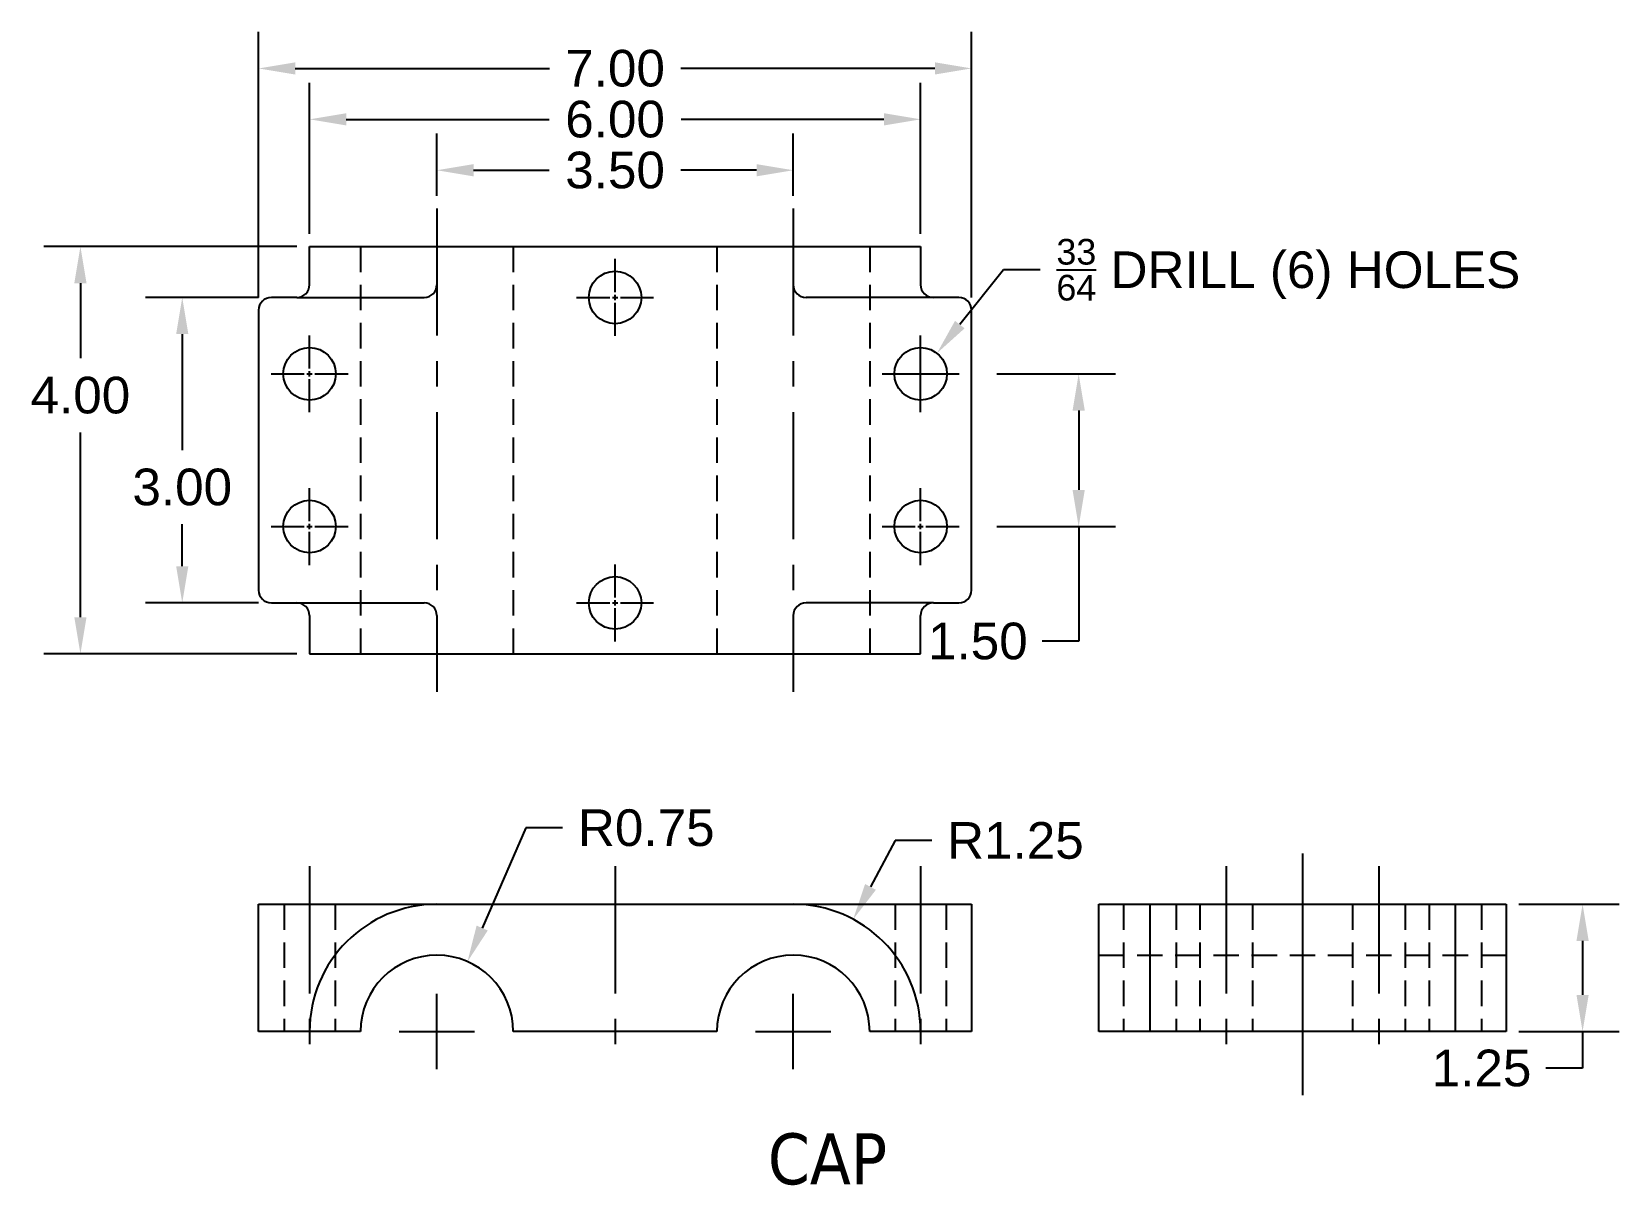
# Model space of a CAD drawing. Header units: inches. Extents: x 7.2 to 45.6, y 1.6 to 33.8.
# Drawn here: x 12.27 to 27.86, y 22.49 to 33.82 of the extents above; entities that cross this region are included whole.
import ezdxf

# ---------------------------------------------------------------- set-up
doc = ezdxf.new("R2010")
doc.units = ezdxf.units.IN
doc.header["$MEASUREMENT"] = 0
for name, pattern in [('CENTER', [2, 1.25, -0.25, 0.25, -0.25]), ('CENTER2', [1.125, 0.75, -0.125, 0.125, -0.125]), ('HIDDEN', [0.375, 0.25, -0.125])]:
    doc.linetypes.add(name, pattern=pattern)
doc.layers.get('Defpoints').update_dxf_attribs({"color": 254})
for name, color, linetype in [('center', 4, 'CENTER'), ('dimensions', 3, 'Continuous'), ('hatch', 1, 'Continuous'), ('hidden', 2, 'HIDDEN')]:
    doc.layers.add(name, color=color, linetype=linetype)
doc.styles.get("Standard").update_dxf_attribs({"font": 'arial.ttf'})
doc.styles.add('TAHOMA.25', font='tahoma.ttf', dxfattribs={"height": 0.25})
doc.dimstyles.get("Standard").update_dxf_attribs({"dimscale": 2, "dimtxt": 0.18, "dimasz": 0.18, "dimexe": 0.18, "dimexo": 0.0625, "dimgap": 0.09, "dimtad": 0, "dimtih": 1, "dimtoh": 1, "dimdec": 4, "dimzin": 0, "dimdsep": 46, "dimtxsty": 'Standard', "dimcen": 0.09, "dimadec": 0, "dimazin": 0, "dimtfac": 1, "dimtdec": 4, "dimtofl": 0, "dimtmove": 0, "dimatfit": 3, "dimfxl": 1, "dimtolj": 1, "dimtzin": 0, "dimarcsym": 0})

# ---------------------------------------------------------------- blocks, each defined once
blk = doc.blocks.new('*U1')
at = {"layer": 'center', "color": 0, "linetype": 'CENTER2', "transparency": 16777216}
for p, q in [((0, 0.052), (0, 0.378)), ((-0.378, 0), (-0.052, 0)), ((0.052, 0), (0.378, 0)), ((0, -0.378), (0, -0.052))]:
    blk.add_line(p, q, dxfattribs=at)
at = {"layer": 'center', "color": 0, "linetype": 'Continuous', "transparency": 16777216}
for p, q in [((-0.026, 0), (0.026, 0)), ((0, -0.026), (0, 0.026))]:
    blk.add_line(p, q, dxfattribs=at)
blk = doc.blocks.new('*U2')
at = {"layer": 'center', "color": 0, "linetype": 'CENTER2', "transparency": 16777216}
for p, q in [((0, 0.052), (0, 0.378)), ((-0.378, 0), (-0.052, 0)), ((0.052, 0), (0.378, 0)), ((0, -0.378), (0, -0.052))]:
    blk.add_line(p, q, dxfattribs=at)
at = {"layer": 'center', "color": 0, "linetype": 'Continuous', "transparency": 16777216}
for p, q in [((-0.026, 0), (0.026, 0)), ((0, -0.026), (0, 0.026))]:
    blk.add_line(p, q, dxfattribs=at)
blk = doc.blocks.new('*U3')
at = {"layer": 'center', "color": 0, "linetype": 'CENTER2', "transparency": 16777216}
for p, q in [((0, 0.052), (0, 0.378)), ((-0.378, 0), (-0.052, 0)), ((0.052, 0), (0.378, 0)), ((0, -0.378), (0, -0.052))]:
    blk.add_line(p, q, dxfattribs=at)
at = {"layer": 'center', "color": 0, "linetype": 'Continuous', "transparency": 16777216}
for p, q in [((-0.026, 0), (0.026, 0)), ((0, -0.026), (0, 0.026))]:
    blk.add_line(p, q, dxfattribs=at)
blk = doc.blocks.new('*U4')
at = {"layer": 'center', "color": 0, "linetype": 'CENTER2', "transparency": 16777216}
for p, q in [((0, 0.052), (0, 0.378)), ((-0.378, 0), (-0.052, 0)), ((0.052, 0), (0.378, 0)), ((0, -0.378), (0, -0.052))]:
    blk.add_line(p, q, dxfattribs=at)
at = {"layer": 'center', "color": 0, "linetype": 'Continuous', "transparency": 16777216}
for p, q in [((-0.026, 0), (0.026, 0)), ((0, -0.026), (0, 0.026))]:
    blk.add_line(p, q, dxfattribs=at)
blk = doc.blocks.new('*U5')
at = {"layer": 'center', "color": 0, "linetype": 'CENTER2', "transparency": 16777216}
for p, q in [((0, 0.052), (0, 0.378)), ((-0.378, 0), (-0.052, 0)), ((0.052, 0), (0.378, 0)), ((0, -0.378), (0, -0.052))]:
    blk.add_line(p, q, dxfattribs=at)
at = {"layer": 'center', "color": 0, "linetype": 'Continuous', "transparency": 16777216}
for p, q in [((-0.026, 0), (0.026, 0)), ((0, -0.026), (0, 0.026))]:
    blk.add_line(p, q, dxfattribs=at)
blk = doc.blocks.new('*U6')
at = {"layer": 'center', "color": 0, "linetype": 'CENTER2', "transparency": 16777216}
for p, q in [((0, 0.052), (0, 0.378)), ((-0.378, 0), (-0.052, 0)), ((0.052, 0), (0.378, 0)), ((0, -0.378), (0, -0.052))]:
    blk.add_line(p, q, dxfattribs=at)
at = {"layer": 'center', "color": 0, "linetype": 'Continuous', "transparency": 16777216}
for p, q in [((-0.026, 0), (0.026, 0)), ((0, -0.026), (0, 0.026))]:
    blk.add_line(p, q, dxfattribs=at)
blk = doc.blocks.new('*D7')
at = {"layer": 'Defpoints', "color": 0, "transparency": 16777216}
for p in [(19.75, 32.46), (16.25, 32.085), (19.75, 32.085)]:
    blk.add_point(p, dxfattribs=at)
at = {"layer": 'dimensions', "color": 0, "lineweight": -2, "transparency": 16777216}
for p, q in [((16.25, 32.21), (16.25, 32.82)), ((19.75, 32.21), (19.75, 32.82)), ((16.61, 32.46), (17.353, 32.46)), ((19.39, 32.46), (18.647, 32.46))]:
    blk.add_line(p, q, dxfattribs=at)
at = {"layer": 'dimensions', "color": 0, "transparency": 16777216}
for points in [[(16.61, 32.52), (16.61, 32.4), (16.25, 32.46)], [(19.39, 32.52), (19.39, 32.4), (19.75, 32.46)]]:
    blk.add_solid(points, dxfattribs=at)
at = {"layer": 'dimensions', "color": 0, "transparency": 16777216, "insert": (18, 32.46), "char_height": 0.36, "attachment_point": 5}
blk.add_mtext('\\A1;3.50', dxfattribs=at)
blk = doc.blocks.new('*D8')
at = {"layer": 'Defpoints', "color": 0, "transparency": 16777216}
for p in [(21, 32.96), (15, 31.71), (21, 31.71)]:
    blk.add_point(p, dxfattribs=at)
at = {"layer": 'dimensions', "color": 0, "lineweight": -2, "transparency": 16777216}
for p, q in [((15, 31.835), (15, 33.32)), ((21, 31.835), (21, 33.32)), ((15.36, 32.96), (17.352, 32.96)), ((20.64, 32.96), (18.648, 32.96))]:
    blk.add_line(p, q, dxfattribs=at)
at = {"layer": 'dimensions', "color": 0, "transparency": 16777216}
for points in [[(15.36, 33.02), (15.36, 32.9), (15, 32.96)], [(20.64, 33.02), (20.64, 32.9), (21, 32.96)]]:
    blk.add_solid(points, dxfattribs=at)
at = {"layer": 'dimensions', "color": 0, "transparency": 16777216, "insert": (18, 32.96), "char_height": 0.36, "attachment_point": 5}
blk.add_mtext('\\A1;6.00', dxfattribs=at)
blk = doc.blocks.new('*D9')
at = {"layer": 'Defpoints', "color": 0, "transparency": 16777216}
for p in [(21.5, 33.46), (14.5, 31.085), (21.5, 31.085)]:
    blk.add_point(p, dxfattribs=at)
at = {"layer": 'dimensions', "color": 0, "lineweight": -2, "transparency": 16777216}
for p, q in [((14.5, 31.21), (14.5, 33.82)), ((21.5, 31.21), (21.5, 33.82)), ((14.86, 33.46), (17.355, 33.46)), ((21.14, 33.46), (18.645, 33.46))]:
    blk.add_line(p, q, dxfattribs=at)
at = {"layer": 'dimensions', "color": 0, "transparency": 16777216}
for points in [[(14.86, 33.52), (14.86, 33.4), (14.5, 33.46)], [(21.14, 33.52), (21.14, 33.4), (21.5, 33.46)]]:
    blk.add_solid(points, dxfattribs=at)
at = {"layer": 'dimensions', "color": 0, "transparency": 16777216, "insert": (18, 33.46), "char_height": 0.36, "attachment_point": 5}
blk.add_mtext('\\A1;7.00', dxfattribs=at)
blk = doc.blocks.new('*D10')
at = {"layer": 'Defpoints', "color": 0, "transparency": 16777216}
for p in [(21.625, 30.46), (21.625, 28.96), (22.552, 28.96)]:
    blk.add_point(p, dxfattribs=at)
at = {"layer": 'dimensions', "color": 0, "lineweight": -2, "transparency": 16777216}
for p, q in [((21.75, 30.46), (22.912, 30.46)), ((22.552, 30.1), (22.552, 29.32)), ((21.75, 28.96), (22.912, 28.96)), ((22.552, 28.96), (22.552, 27.834)), ((22.552, 27.834), (22.192, 27.834))]:
    blk.add_line(p, q, dxfattribs=at)
at = {"layer": 'dimensions', "color": 0, "transparency": 16777216}
for points in [[(22.492, 30.1), (22.612, 30.1), (22.552, 30.46)], [(22.492, 29.32), (22.612, 29.32), (22.552, 28.96)]]:
    blk.add_solid(points, dxfattribs=at)
at = {"layer": 'dimensions', "color": 0, "transparency": 16777216, "insert": (21.562, 27.834), "char_height": 0.36, "attachment_point": 5}
blk.add_mtext('\\A1;1.50', dxfattribs=at)
blk = doc.blocks.new('*D11')
at = {"layer": 'Defpoints', "color": 0, "transparency": 16777216}
for p in [(14.625, 31.21), (13.75, 28.21), (14.625, 28.21)]:
    blk.add_point(p, dxfattribs=at)
at = {"layer": 'dimensions', "color": 0, "lineweight": -2, "transparency": 16777216}
for p, q in [((14.5, 31.21), (13.39, 31.21)), ((13.75, 30.85), (13.75, 29.71)), ((13.75, 28.57), (13.75, 28.983)), ((14.5, 28.21), (13.39, 28.21))]:
    blk.add_line(p, q, dxfattribs=at)
at = {"layer": 'dimensions', "color": 0, "transparency": 16777216}
for points in [[(13.69, 30.85), (13.81, 30.85), (13.75, 31.21)], [(13.69, 28.57), (13.81, 28.57), (13.75, 28.21)]]:
    blk.add_solid(points, dxfattribs=at)
at = {"layer": 'dimensions', "color": 0, "transparency": 16777216, "insert": (13.75, 29.347), "char_height": 0.36, "attachment_point": 5}
blk.add_mtext('\\A1;3.00', dxfattribs=at)
blk = doc.blocks.new('*D12')
at = {"layer": 'Defpoints', "color": 0, "transparency": 16777216}
for p in [(15, 31.71), (12.75, 27.71), (15, 27.71)]:
    blk.add_point(p, dxfattribs=at)
at = {"layer": 'dimensions', "color": 0, "lineweight": -2, "transparency": 16777216}
for p, q in [((14.875, 31.71), (12.39, 31.71)), ((12.75, 31.35), (12.75, 30.613)), ((12.75, 28.07), (12.75, 29.885)), ((14.875, 27.71), (12.39, 27.71))]:
    blk.add_line(p, q, dxfattribs=at)
at = {"layer": 'dimensions', "color": 0, "transparency": 16777216}
for points in [[(12.69, 31.35), (12.81, 31.35), (12.75, 31.71)], [(12.69, 28.07), (12.81, 28.07), (12.75, 27.71)]]:
    blk.add_solid(points, dxfattribs=at)
at = {"layer": 'dimensions', "color": 0, "transparency": 16777216, "insert": (12.75, 30.249), "char_height": 0.36, "attachment_point": 5}
blk.add_mtext('\\A1;4.00', dxfattribs=at)
blk = doc.blocks.new('*D13')
at = {"layer": 'Defpoints', "color": 0, "transparency": 16777216}
for p in [(21.16, 30.662), (21, 30.46)]:
    blk.add_point(p, dxfattribs=at)
at = {"layer": 'dimensions', "color": 0, "lineweight": -2, "transparency": 16777216}
for p, q in [((21.813, 31.483), (21.385, 30.944)), ((22.173, 31.483), (21.813, 31.483)), ((21, 30.28), (21, 30.64)), ((20.82, 30.46), (21.18, 30.46))]:
    blk.add_line(p, q, dxfattribs=at)
at = {"layer": 'dimensions', "color": 0, "transparency": 16777216}
blk.add_solid([(21.338, 30.981), (21.432, 30.907), (21.16, 30.662)], dxfattribs=at)
at = {"layer": 'dimensions', "color": 0, "transparency": 16777216, "insert": (24.611, 31.483), "char_height": 0.36, "attachment_point": 5}
blk.add_mtext('\\A1;{\\H0.7x;\\S33/64;} DRILL (6) HOLES', dxfattribs=at)
blk = doc.blocks.new('*U14')
at = {"layer": 'center', "color": 0, "linetype": 'CENTER2', "transparency": 16777216}
for p, q in [((0, 0.15), (0, 0.37)), ((-0.37, 0), (-0.15, 0)), ((0.15, 0), (0.37, 0)), ((0, -0.37), (0, -0.15))]:
    blk.add_line(p, q, dxfattribs=at)
at = {"layer": 'center', "color": 0, "linetype": 'Continuous', "transparency": 16777216}
for p, q in [((-0.075, 0), (0.075, 0)), ((0, -0.075), (0, 0.075))]:
    blk.add_line(p, q, dxfattribs=at)
blk = doc.blocks.new('*U15')
at = {"layer": 'center', "color": 0, "linetype": 'CENTER2', "transparency": 16777216}
for p, q in [((0, 0.15), (0, 0.37)), ((-0.37, 0), (-0.15, 0)), ((0.15, 0), (0.37, 0)), ((0, -0.37), (0, -0.15))]:
    blk.add_line(p, q, dxfattribs=at)
at = {"layer": 'center', "color": 0, "linetype": 'Continuous', "transparency": 16777216}
for p, q in [((-0.075, 0), (0.075, 0)), ((0, -0.075), (0, 0.075))]:
    blk.add_line(p, q, dxfattribs=at)
blk = doc.blocks.new('*D16')
at = {"layer": 'Defpoints', "color": 0, "transparency": 16777216}
for p in [(16.551, 24.687), (16.25, 24)]:
    blk.add_point(p, dxfattribs=at)
at = {"layer": 'dimensions', "color": 0, "lineweight": -2, "transparency": 16777216}
for p, q in [((17.125, 26), (16.695, 25.017)), ((17.485, 26), (17.125, 26)), ((16.25, 23.82), (16.25, 24.18)), ((16.07, 24), (16.43, 24))]:
    blk.add_line(p, q, dxfattribs=at)
at = {"layer": 'dimensions', "color": 0, "transparency": 16777216}
blk.add_solid([(16.64, 25.041), (16.75, 24.993), (16.551, 24.687)], dxfattribs=at)
at = {"layer": 'dimensions', "color": 0, "transparency": 16777216, "insert": (18.306, 26), "char_height": 0.36, "attachment_point": 5}
blk.add_mtext('\\A1;R0.75', dxfattribs=at)
blk = doc.blocks.new('*D17')
at = {"layer": 'Defpoints', "color": 0, "transparency": 16777216}
for p in [(20.338, 25.103), (19.75, 24)]:
    blk.add_point(p, dxfattribs=at)
at = {"layer": 'dimensions', "color": 0, "lineweight": -2, "transparency": 16777216}
for p, q in [((20.75, 25.875), (20.508, 25.421)), ((21.11, 25.875), (20.75, 25.875)), ((19.75, 23.82), (19.75, 24.18)), ((19.57, 24), (19.93, 24))]:
    blk.add_line(p, q, dxfattribs=at)
at = {"layer": 'dimensions', "color": 0, "transparency": 16777216}
blk.add_solid([(20.455, 25.449), (20.561, 25.392), (20.338, 25.103)], dxfattribs=at)
at = {"layer": 'dimensions', "color": 0, "transparency": 16777216, "insert": (21.931, 25.875), "char_height": 0.36, "attachment_point": 5}
blk.add_mtext('\\A1;R1.25', dxfattribs=at)
blk = doc.blocks.new('*D18')
at = {"layer": 'Defpoints', "color": 0, "transparency": 16777216}
for p in [(26.75, 25.25), (26.75, 24), (27.5, 24)]:
    blk.add_point(p, dxfattribs=at)
at = {"layer": 'dimensions', "color": 0, "lineweight": -2, "transparency": 16777216}
for p, q in [((26.875, 25.25), (27.86, 25.25)), ((27.5, 24.89), (27.5, 24.36)), ((26.875, 24), (27.86, 24)), ((27.5, 24), (27.5, 23.64)), ((27.5, 23.64), (27.14, 23.64))]:
    blk.add_line(p, q, dxfattribs=at)
at = {"layer": 'dimensions', "color": 0, "transparency": 16777216}
for points in [[(27.44, 24.89), (27.56, 24.89), (27.5, 25.25)], [(27.44, 24.36), (27.56, 24.36), (27.5, 24)]]:
    blk.add_solid(points, dxfattribs=at)
at = {"layer": 'dimensions', "color": 0, "transparency": 16777216, "insert": (26.508, 23.64), "char_height": 0.36, "attachment_point": 5}
blk.add_mtext('\\A1;1.25', dxfattribs=at)

msp = doc.modelspace()

# ---------------------------------------------------------------- linework, layer by layer
for p, q in [((15, 31.33543), (15, 31.71043)), ((15, 31.71043), (21, 31.71043)), ((21, 31.71043), (21, 31.33543)), ((14.875, 31.21043), (14.625, 31.21043)), ((14.875, 31.21043), (16.125, 31.21043)), ((21.125, 31.21043), (19.875, 31.21043)), ((21.375, 31.21043), (21.125, 31.21043)), ((14.5, 31.08543), (14.5, 28.33543)), ((14.5, 31.08543), (14.5, 28.33543)), ((21.5, 28.33543), (21.5, 31.08543)), ((14.625, 28.21043), (14.875, 28.21043)), ((14.875, 28.21043), (16.125, 28.21043)), ((15, 28.08543), (15, 27.71043)), ((21.125, 28.21043), (19.875, 28.21043)), ((21, 27.71043), (21, 28.08543)), ((21.125, 28.21043), (21.375, 28.21043)), ((15, 27.71043), (21, 27.71043)), ((24.75, 25.75), (24.75, 23.375)), ((14.5, 25.25), (21.5, 25.25)), ((14.5, 24), (14.5, 25.25)), ((21.5, 25.25), (21.5, 24)), ((22.75, 25.25), (26.75, 25.25)), ((22.75, 24), (22.75, 25.25)), ((23.25, 25.25), (23.25, 24)), ((26.25, 25.25), (26.25, 24)), ((26.75, 25.25), (26.75, 24)), ((15.5, 24), (14.5, 24)), ((19, 24), (17, 24)), ((21.5, 24), (20.5, 24)), ((26.75, 24), (22.75, 24))]:
    msp.add_line(p, q)
for centre in [(18, 31.21043), (15, 30.46043), (21, 30.46043), (15, 28.96043), (21, 28.96043), (18, 28.21043)]:
    msp.add_circle(centre, 0.25781)
for centre, radius, start, end in [((14.875, 31.33543), 0.125, 270, 0), ((16.125, 31.33543), 0.125, 270, 0), ((19.875, 31.33543), 0.125, 180, 270), ((21.125, 31.33543), 0.125, 180, 270), ((14.625, 31.08543), 0.125, 90, 180), ((21.375, 31.08543), 0.125, 0, 90), ((14.625, 28.33543), 0.125, 180, 270), ((21.375, 28.33543), 0.125, 270, 0), ((14.875, 28.08543), 0.125, 0, 90), ((16.125, 28.08543), 0.125, 0, 90), ((19.875, 28.08543), 0.125, 90, 180), ((21.125, 28.08543), 0.125, 90, 180), ((16.25, 24), 1.25, 90, 180), ((19.75, 24), 1.25, 0, 90), ((16.25, 24), 0.75, 0, 180), ((19.75, 24), 0.75, 0, 180)]:
    msp.add_arc(centre, radius, start, end)
at = {"layer": 'center'}
for p, q in [((16.25, 32.08543), (16.25, 27.33543)), ((19.75, 32.08543), (19.75, 27.33543)), ((15, 25.625), (15, 23.625)), ((18, 25.625), (18, 23.625)), ((21, 25.625), (21, 23.625)), ((24, 25.625), (24, 23.625)), ((25.5, 25.625), (25.5, 23.625))]:
    msp.add_line(p, q, dxfattribs=at)
at = {"layer": 'hidden'}
for p, q in [((15.5, 31.71043), (15.5, 27.71043)), ((17, 31.71043), (17, 27.71043)), ((19, 31.71043), (19, 27.71043)), ((20.5, 31.71043), (20.5, 27.71043)), ((14.75, 25.25), (14.75, 24)), ((15.25, 25.25), (15.25, 24)), ((20.75, 25.25), (20.75, 24)), ((21.25, 25.25), (21.25, 24)), ((22.99219, 25.25), (22.99219, 24)), ((23.50781, 25.25), (23.50781, 24)), ((23.74219, 25.25), (23.74219, 24)), ((24.25781, 25.25), (24.25781, 24)), ((25.24219, 25.25), (25.24219, 24)), ((25.75781, 25.25), (25.75781, 24)), ((25.99219, 25.25), (25.99219, 24)), ((26.50781, 25.25), (26.50781, 24)), ((22.75, 24.75), (26.75, 24.75))]:
    msp.add_line(p, q, dxfattribs=at)

# ---------------------------------------------------------------- block references
at = {"layer": 'center', "linetype": 'CENTER2'}
for name, p in [('*U4', (18, 31.21043)), ('*U1', (15, 30.46043)), ('*U5', (21, 30.46043)), ('*U2', (15, 28.96043)), ('*U6', (21, 28.96043)), ('*U3', (18, 28.21043)), ('*U14', (16.25, 24)), ('*U15', (19.75, 24))]:
    msp.add_blockref(name, p, dxfattribs=at)

# ---------------------------------------------------------------- texts
at = {"layer": 'hatch', "insert": (19.5, 23), "char_height": 0.5, "width": 3.25, "attachment_point": 1, "style": 'TAHOMA.25'}
msp.add_mtext('CAP', dxfattribs=at)

# ---------------------------------------------------------------- dimensions: what is measured, and where the dimension line sits
at = {"layer": 'dimensions'}
for base, p1, p2, picture, middle in [((21.5, 33.46043), (14.5, 31.08543), (21.5, 31.08543), '*D9', (18, 33.46043)), ((21, 32.96043), (15, 31.71043), (21, 31.71043), '*D8', (18, 32.96043)), ((19.75, 32.46043), (16.25, 32.08543), (19.75, 32.08543), '*D7', (18, 32.46043))]:
    dim = msp.add_linear_dim(base=base, p1=p1, p2=p2, dimstyle='Standard', override={"dimdec": 2}, dxfattribs=at)
    dim.commit()
    dim.dimension.update_dxf_attribs({"geometry": picture, "text_midpoint": middle})
dim = msp.add_radius_dim(center=(21, 30.46043), mpoint=(21.16047, 30.66222), text='{\\H0.7x;\\S33/64;} DRILL (6) HOLES', dimstyle='Standard', dxfattribs=at)
dim.commit()
dim.dimension.update_dxf_attribs({"geometry": '*D13', "text_midpoint": (24.61143, 31.48312), "dimtype": 164})
for base, p1, p2, picture, middle in [((12.75, 27.71043), (15, 31.71043), (15, 27.71043), '*D12', (12.75, 30.24887)), ((13.75, 28.21043), (14.625, 31.21043), (14.625, 28.21043), '*D11', (13.75, 29.34651)), ((22.55159, 28.96043), (21.625, 30.46043), (21.625, 28.96043), '*D10', (21.56159, 27.83446))]:
    dim = msp.add_linear_dim(base=base, p1=p1, p2=p2, angle=90, dimstyle='Standard', override={"dimdec": 2}, dxfattribs=at)
    dim.commit()
    dim.dimension.update_dxf_attribs({"geometry": picture, "text_midpoint": middle, "dimtype": 160})
for center, mpoint, picture, middle in [((16.25, 24), (16.55061, 24.68712), '*D16', (18.30617, 26)), ((19.75, 24), (20.33824, 25.10294), '*D17', (21.93117, 25.875))]:
    dim = msp.add_radius_dim(center=center, mpoint=mpoint, dimstyle='Standard', override={"dimdec": 2}, dxfattribs=at)
    dim.commit()
    dim.dimension.update_dxf_attribs({"geometry": picture, "text_midpoint": middle, "dimtype": 164})
dim = msp.add_linear_dim(base=(27.5, 24), p1=(26.75, 25.25), p2=(26.75, 24), angle=90, dimstyle='Standard', override={"dimdec": 2}, dxfattribs=at)
dim.commit()
dim.dimension.update_dxf_attribs({"geometry": '*D18', "text_midpoint": (26.50804, 23.64)})

doc.saveas('drawing.dxf')
